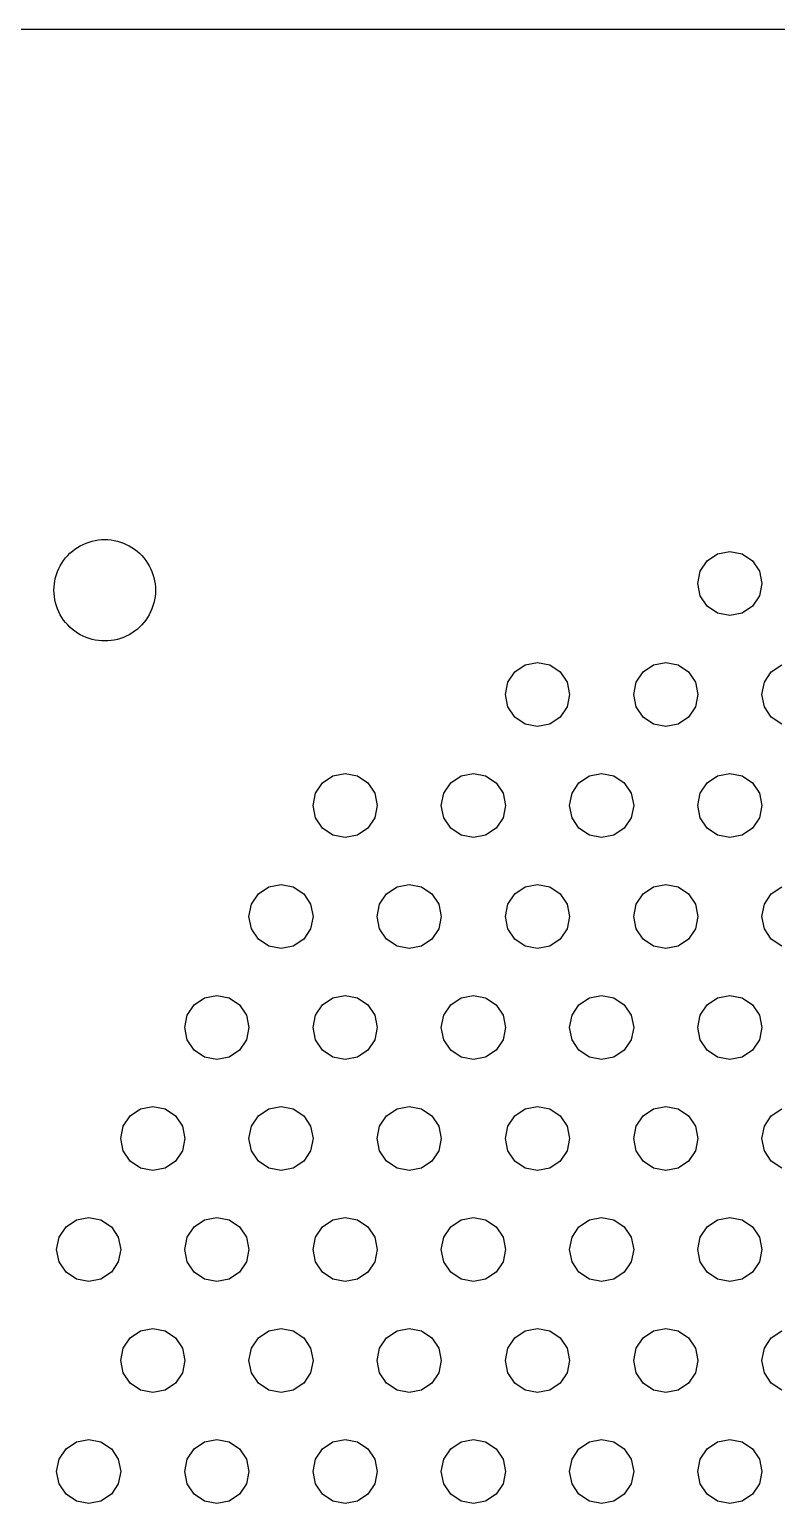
# Model space of a CAD drawing. Extents: x -89 to 272, y -68 to 68.
# Drawn here: x 138 to 173, y -1.5 to 67.5 of the extents above; entities that cross this region are included whole.
import ezdxf

# ---------------------------------------------------------------- set-up
doc = ezdxf.new("R2010")
doc.units = 0
doc.layers.get('0').update_dxf_attribs({"color": 1})

msp = doc.modelspace()

# ---------------------------------------------------------------- linework, layer by layer
at = {"color": 1}
for p, q in [((271.7, 67.5), (93.9, 67.5)), ((140.676, 43.4582), (140.816, 43.5088)), ((140.816, 43.5088), (140.959, 43.5504)), ((140.959, 43.5504), (141.105, 43.5829)), ((141.105, 43.5829), (141.252, 43.6063)), ((141.252, 43.6063), (141.401, 43.6203)), ((141.401, 43.6203), (141.55, 43.625)), ((141.55, 43.625), (141.699, 43.6203)), ((141.699, 43.6203), (141.848, 43.6063)), ((141.848, 43.6063), (141.995, 43.5829)), ((141.995, 43.5829), (142.141, 43.5504)), ((142.141, 43.5504), (142.284, 43.5088)), ((142.284, 43.5088), (142.424, 43.4582)), ((139.72, 42.7639), (139.819, 42.8758)), ((139.819, 42.8758), (139.924, 42.9813)), ((139.924, 42.9813), (140.036, 43.08)), ((140.036, 43.08), (140.154, 43.1714)), ((140.154, 43.1714), (140.277, 43.2553)), ((140.277, 43.2553), (140.406, 43.3312)), ((140.406, 43.3312), (140.539, 43.399)), ((140.539, 43.399), (140.676, 43.4582)), ((142.424, 43.4582), (142.561, 43.399)), ((142.561, 43.399), (142.694, 43.3312)), ((142.694, 43.3312), (142.823, 43.2553)), ((142.823, 43.2553), (142.946, 43.1714)), ((142.946, 43.1714), (143.064, 43.08)), ((143.064, 43.08), (143.176, 42.9813)), ((143.176, 42.9813), (143.281, 42.8758)), ((143.281, 42.8758), (143.38, 42.7639)), ((169.739, 42.6299), (170.226, 42.955)), ((170.226, 42.955), (170.8, 43.0692)), ((170.8, 43.0692), (171.374, 42.955)), ((171.374, 42.955), (171.861, 42.6299)), ((139.291, 41.9839), (139.342, 42.1243)), ((139.342, 42.1243), (139.401, 42.2612)), ((139.401, 42.2612), (139.469, 42.3941)), ((139.469, 42.3941), (139.545, 42.5226)), ((139.545, 42.5226), (139.629, 42.646)), ((139.629, 42.646), (139.72, 42.7639)), ((143.38, 42.7639), (143.471, 42.646)), ((143.471, 42.646), (143.555, 42.5226)), ((143.555, 42.5226), (143.631, 42.3941)), ((143.631, 42.3941), (143.699, 42.2612)), ((143.699, 42.2612), (143.758, 42.1243)), ((143.758, 42.1243), (143.809, 41.9839)), ((169.3, 41.5692), (169.414, 42.1432)), ((169.414, 42.1432), (169.739, 42.6299)), ((171.861, 42.6299), (172.186, 42.1432)), ((172.186, 42.1432), (172.3, 41.5692)), ((139.18, 41.3991), (139.194, 41.5477)), ((139.194, 41.5477), (139.217, 41.695)), ((139.217, 41.695), (139.25, 41.8406)), ((139.25, 41.8406), (139.291, 41.9839)), ((143.809, 41.9839), (143.85, 41.8406)), ((143.85, 41.8406), (143.883, 41.695)), ((143.883, 41.695), (143.906, 41.5477)), ((143.906, 41.5477), (143.92, 41.3991)), ((169.414, 40.9952), (169.3, 41.5692)), ((172.3, 41.5692), (172.186, 40.9952)), ((139.175, 41.25), (139.18, 41.3991)), ((139.18, 41.1009), (139.175, 41.25)), ((139.194, 40.9523), (139.18, 41.1009)), ((139.217, 40.805), (139.194, 40.9523)), ((139.25, 40.6593), (139.217, 40.805)), ((143.883, 40.805), (143.85, 40.6593)), ((143.906, 40.9523), (143.883, 40.805)), ((143.92, 41.1009), (143.906, 40.9523)), ((143.92, 41.3991), (143.925, 41.25)), ((143.925, 41.25), (143.92, 41.1009)), ((169.739, 40.5085), (169.414, 40.9952)), ((172.186, 40.9952), (171.861, 40.5085)), ((139.291, 40.5161), (139.25, 40.6593)), ((139.342, 40.3757), (139.291, 40.5161)), ((139.401, 40.2388), (139.342, 40.3757)), ((139.469, 40.1058), (139.401, 40.2388)), ((139.545, 39.9774), (139.469, 40.1058)), ((143.631, 40.1058), (143.555, 39.9774)), ((143.699, 40.2388), (143.631, 40.1058)), ((143.758, 40.3757), (143.699, 40.2388)), ((143.809, 40.5161), (143.758, 40.3757)), ((143.85, 40.6593), (143.809, 40.5161)), ((170.226, 40.1834), (169.739, 40.5085)), ((170.8, 40.0692), (170.226, 40.1834)), ((171.374, 40.1834), (170.8, 40.0692)), ((171.861, 40.5085), (171.374, 40.1834)), ((139.629, 39.854), (139.545, 39.9774)), ((139.72, 39.7361), (139.629, 39.854)), ((139.819, 39.6242), (139.72, 39.7361)), ((139.924, 39.5187), (139.819, 39.6242)), ((140.036, 39.42), (139.924, 39.5187)), ((140.154, 39.3286), (140.036, 39.42)), ((143.064, 39.42), (142.946, 39.3286)), ((143.176, 39.5187), (143.064, 39.42)), ((143.281, 39.6242), (143.176, 39.5187)), ((143.38, 39.7361), (143.281, 39.6242)), ((143.471, 39.854), (143.38, 39.7361)), ((143.555, 39.9774), (143.471, 39.854)), ((140.277, 39.2447), (140.154, 39.3286)), ((140.406, 39.1688), (140.277, 39.2447)), ((140.539, 39.101), (140.406, 39.1688)), ((140.676, 39.0418), (140.539, 39.101)), ((140.816, 38.9912), (140.676, 39.0418)), ((140.959, 38.9496), (140.816, 38.9912)), ((141.105, 38.9171), (140.959, 38.9496)), ((141.252, 38.8937), (141.105, 38.9171)), ((141.401, 38.8797), (141.252, 38.8937)), ((141.55, 38.875), (141.401, 38.8797)), ((141.699, 38.8797), (141.55, 38.875)), ((141.848, 38.8937), (141.699, 38.8797)), ((141.995, 38.9171), (141.848, 38.8937)), ((142.141, 38.9496), (141.995, 38.9171)), ((142.284, 38.9912), (142.141, 38.9496)), ((142.424, 39.0418), (142.284, 38.9912)), ((142.561, 39.101), (142.424, 39.0418)), ((142.694, 39.1688), (142.561, 39.101)), ((142.823, 39.2447), (142.694, 39.1688)), ((142.946, 39.3286), (142.823, 39.2447)), ((160.414, 36.9471), (160.739, 37.4337)), ((160.739, 37.4337), (161.226, 37.7589)), ((161.226, 37.7589), (161.8, 37.8731)), ((161.8, 37.8731), (162.374, 37.7589)), ((162.374, 37.7589), (162.861, 37.4337)), ((162.861, 37.4337), (163.186, 36.9471)), ((166.414, 36.9471), (166.739, 37.4337)), ((166.739, 37.4337), (167.226, 37.7589)), ((167.226, 37.7589), (167.8, 37.8731)), ((167.8, 37.8731), (168.374, 37.7589)), ((168.374, 37.7589), (168.861, 37.4337)), ((168.861, 37.4337), (169.186, 36.9471)), ((172.414, 36.9471), (172.739, 37.4337)), ((172.739, 37.4337), (173.226, 37.7589)), ((160.3, 36.3731), (160.414, 36.9471)), ((163.186, 36.9471), (163.3, 36.3731)), ((166.3, 36.3731), (166.414, 36.9471)), ((169.186, 36.9471), (169.3, 36.3731)), ((172.3, 36.3731), (172.414, 36.9471)), ((160.414, 35.799), (160.3, 36.3731)), ((163.3, 36.3731), (163.186, 35.799)), ((166.414, 35.799), (166.3, 36.3731)), ((169.3, 36.3731), (169.186, 35.799)), ((172.414, 35.799), (172.3, 36.3731)), ((160.739, 35.3124), (160.414, 35.799)), ((161.226, 34.9872), (160.739, 35.3124)), ((162.861, 35.3124), (162.374, 34.9872)), ((163.186, 35.799), (162.861, 35.3124)), ((166.739, 35.3124), (166.414, 35.799)), ((167.226, 34.9872), (166.739, 35.3124)), ((168.861, 35.3124), (168.374, 34.9872)), ((169.186, 35.799), (168.861, 35.3124)), ((172.739, 35.3124), (172.414, 35.799)), ((173.226, 34.9872), (172.739, 35.3124)), ((161.8, 34.8731), (161.226, 34.9872)), ((162.374, 34.9872), (161.8, 34.8731)), ((167.8, 34.8731), (167.226, 34.9872)), ((168.374, 34.9872), (167.8, 34.8731)), ((151.739, 32.2376), (152.226, 32.5627)), ((152.226, 32.5627), (152.8, 32.6769)), ((152.8, 32.6769), (153.374, 32.5627)), ((153.374, 32.5627), (153.861, 32.2376)), ((157.739, 32.2376), (158.226, 32.5627)), ((158.226, 32.5627), (158.8, 32.6769)), ((158.8, 32.6769), (159.374, 32.5627)), ((159.374, 32.5627), (159.861, 32.2376)), ((163.739, 32.2376), (164.226, 32.5627)), ((164.226, 32.5627), (164.8, 32.6769)), ((164.8, 32.6769), (165.374, 32.5627)), ((165.374, 32.5627), (165.861, 32.2376)), ((169.739, 32.2376), (170.226, 32.5627)), ((170.226, 32.5627), (170.8, 32.6769)), ((170.8, 32.6769), (171.374, 32.5627)), ((171.374, 32.5627), (171.861, 32.2376)), ((151.3, 31.1769), (151.414, 31.7509)), ((151.414, 31.7509), (151.739, 32.2376)), ((153.861, 32.2376), (154.186, 31.7509)), ((154.186, 31.7509), (154.3, 31.1769)), ((157.3, 31.1769), (157.414, 31.7509)), ((157.414, 31.7509), (157.739, 32.2376)), ((159.861, 32.2376), (160.186, 31.7509)), ((160.186, 31.7509), (160.3, 31.1769)), ((163.3, 31.1769), (163.414, 31.7509)), ((163.414, 31.7509), (163.739, 32.2376)), ((165.861, 32.2376), (166.186, 31.7509)), ((166.186, 31.7509), (166.3, 31.1769)), ((169.3, 31.1769), (169.414, 31.7509)), ((169.414, 31.7509), (169.739, 32.2376)), ((171.861, 32.2376), (172.186, 31.7509)), ((172.186, 31.7509), (172.3, 31.1769)), ((151.414, 30.6029), (151.3, 31.1769)), ((154.3, 31.1769), (154.186, 30.6029)), ((157.414, 30.6029), (157.3, 31.1769)), ((160.3, 31.1769), (160.186, 30.6029)), ((163.414, 30.6029), (163.3, 31.1769)), ((166.3, 31.1769), (166.186, 30.6029)), ((169.414, 30.6029), (169.3, 31.1769)), ((172.3, 31.1769), (172.186, 30.6029)), ((151.739, 30.1162), (151.414, 30.6029)), ((154.186, 30.6029), (153.861, 30.1162)), ((157.739, 30.1162), (157.414, 30.6029)), ((160.186, 30.6029), (159.861, 30.1162)), ((163.739, 30.1162), (163.414, 30.6029)), ((166.186, 30.6029), (165.861, 30.1162)), ((169.739, 30.1162), (169.414, 30.6029)), ((172.186, 30.6029), (171.861, 30.1162)), ((152.226, 29.7911), (151.739, 30.1162)), ((152.8, 29.6769), (152.226, 29.7911)), ((153.374, 29.7911), (152.8, 29.6769)), ((153.861, 30.1162), (153.374, 29.7911)), ((158.226, 29.7911), (157.739, 30.1162)), ((158.8, 29.6769), (158.226, 29.7911)), ((159.374, 29.7911), (158.8, 29.6769)), ((159.861, 30.1162), (159.374, 29.7911)), ((164.226, 29.7911), (163.739, 30.1162)), ((164.8, 29.6769), (164.226, 29.7911)), ((165.374, 29.7911), (164.8, 29.6769)), ((165.861, 30.1162), (165.374, 29.7911)), ((170.226, 29.7911), (169.739, 30.1162)), ((170.8, 29.6769), (170.226, 29.7911)), ((171.374, 29.7911), (170.8, 29.6769)), ((171.861, 30.1162), (171.374, 29.7911)), ((148.414, 26.5548), (148.739, 27.0414)), ((148.739, 27.0414), (149.226, 27.3666)), ((149.226, 27.3666), (149.8, 27.4808)), ((149.8, 27.4808), (150.374, 27.3666)), ((150.374, 27.3666), (150.861, 27.0414)), ((150.861, 27.0414), (151.186, 26.5548)), ((154.414, 26.5548), (154.739, 27.0414)), ((154.739, 27.0414), (155.226, 27.3666)), ((155.226, 27.3666), (155.8, 27.4808)), ((155.8, 27.4808), (156.374, 27.3666)), ((156.374, 27.3666), (156.861, 27.0414)), ((156.861, 27.0414), (157.186, 26.5548)), ((160.414, 26.5548), (160.739, 27.0414)), ((160.739, 27.0414), (161.226, 27.3666)), ((161.226, 27.3666), (161.8, 27.4808)), ((161.8, 27.4808), (162.374, 27.3666)), ((162.374, 27.3666), (162.861, 27.0414)), ((162.861, 27.0414), (163.186, 26.5548)), ((166.414, 26.5548), (166.739, 27.0414)), ((166.739, 27.0414), (167.226, 27.3666)), ((167.226, 27.3666), (167.8, 27.4808)), ((167.8, 27.4808), (168.374, 27.3666)), ((168.374, 27.3666), (168.861, 27.0414)), ((168.861, 27.0414), (169.186, 26.5548)), ((172.414, 26.5548), (172.739, 27.0414)), ((172.739, 27.0414), (173.226, 27.3666)), ((148.3, 25.9808), (148.414, 26.5548)), ((151.186, 26.5548), (151.3, 25.9808)), ((154.3, 25.9808), (154.414, 26.5548)), ((157.186, 26.5548), (157.3, 25.9808)), ((160.3, 25.9808), (160.414, 26.5548)), ((163.186, 26.5548), (163.3, 25.9808)), ((166.3, 25.9808), (166.414, 26.5548)), ((169.186, 26.5548), (169.3, 25.9808)), ((172.3, 25.9808), (172.414, 26.5548)), ((148.414, 25.4067), (148.3, 25.9808)), ((151.3, 25.9808), (151.186, 25.4067)), ((154.414, 25.4067), (154.3, 25.9808)), ((157.3, 25.9808), (157.186, 25.4067)), ((160.414, 25.4067), (160.3, 25.9808)), ((163.3, 25.9808), (163.186, 25.4067)), ((166.414, 25.4067), (166.3, 25.9808)), ((169.3, 25.9808), (169.186, 25.4067)), ((172.414, 25.4067), (172.3, 25.9808)), ((148.739, 24.9201), (148.414, 25.4067)), ((149.226, 24.5949), (148.739, 24.9201)), ((150.861, 24.9201), (150.374, 24.5949)), ((151.186, 25.4067), (150.861, 24.9201)), ((154.739, 24.9201), (154.414, 25.4067)), ((155.226, 24.5949), (154.739, 24.9201)), ((156.861, 24.9201), (156.374, 24.5949)), ((157.186, 25.4067), (156.861, 24.9201)), ((160.739, 24.9201), (160.414, 25.4067)), ((161.226, 24.5949), (160.739, 24.9201)), ((162.861, 24.9201), (162.374, 24.5949)), ((163.186, 25.4067), (162.861, 24.9201)), ((166.739, 24.9201), (166.414, 25.4067)), ((167.226, 24.5949), (166.739, 24.9201)), ((168.861, 24.9201), (168.374, 24.5949)), ((169.186, 25.4067), (168.861, 24.9201)), ((172.739, 24.9201), (172.414, 25.4067)), ((173.226, 24.5949), (172.739, 24.9201)), ((149.8, 24.4808), (149.226, 24.5949)), ((150.374, 24.5949), (149.8, 24.4808)), ((155.8, 24.4808), (155.226, 24.5949)), ((156.374, 24.5949), (155.8, 24.4808)), ((161.8, 24.4808), (161.226, 24.5949)), ((162.374, 24.5949), (161.8, 24.4808)), ((167.8, 24.4808), (167.226, 24.5949)), ((168.374, 24.5949), (167.8, 24.4808)), ((145.739, 21.8453), (146.226, 22.1704)), ((146.226, 22.1704), (146.8, 22.2846)), ((146.8, 22.2846), (147.374, 22.1704)), ((147.374, 22.1704), (147.861, 21.8453)), ((151.739, 21.8453), (152.226, 22.1704)), ((152.226, 22.1704), (152.8, 22.2846)), ((152.8, 22.2846), (153.374, 22.1704)), ((153.374, 22.1704), (153.861, 21.8453)), ((157.739, 21.8453), (158.226, 22.1704)), ((158.226, 22.1704), (158.8, 22.2846)), ((158.8, 22.2846), (159.374, 22.1704)), ((159.374, 22.1704), (159.861, 21.8453)), ((163.739, 21.8453), (164.226, 22.1704)), ((164.226, 22.1704), (164.8, 22.2846)), ((164.8, 22.2846), (165.374, 22.1704)), ((165.374, 22.1704), (165.861, 21.8453)), ((169.739, 21.8453), (170.226, 22.1704)), ((170.226, 22.1704), (170.8, 22.2846)), ((170.8, 22.2846), (171.374, 22.1704)), ((171.374, 22.1704), (171.861, 21.8453)), ((145.414, 21.3586), (145.739, 21.8453)), ((147.861, 21.8453), (148.186, 21.3586)), ((151.414, 21.3586), (151.739, 21.8453)), ((153.861, 21.8453), (154.186, 21.3586)), ((157.414, 21.3586), (157.739, 21.8453)), ((159.861, 21.8453), (160.186, 21.3586)), ((163.414, 21.3586), (163.739, 21.8453)), ((165.861, 21.8453), (166.186, 21.3586)), ((169.414, 21.3586), (169.739, 21.8453)), ((171.861, 21.8453), (172.186, 21.3586)), ((145.3, 20.7846), (145.414, 21.3586)), ((145.414, 20.2106), (145.3, 20.7846)), ((148.186, 21.3586), (148.3, 20.7846)), ((148.3, 20.7846), (148.186, 20.2106)), ((151.3, 20.7846), (151.414, 21.3586)), ((151.414, 20.2106), (151.3, 20.7846)), ((154.186, 21.3586), (154.3, 20.7846)), ((154.3, 20.7846), (154.186, 20.2106)), ((157.3, 20.7846), (157.414, 21.3586)), ((157.414, 20.2106), (157.3, 20.7846)), ((160.186, 21.3586), (160.3, 20.7846)), ((160.3, 20.7846), (160.186, 20.2106)), ((163.3, 20.7846), (163.414, 21.3586)), ((163.414, 20.2106), (163.3, 20.7846)), ((166.186, 21.3586), (166.3, 20.7846)), ((166.3, 20.7846), (166.186, 20.2106)), ((169.3, 20.7846), (169.414, 21.3586)), ((169.414, 20.2106), (169.3, 20.7846)), ((172.186, 21.3586), (172.3, 20.7846)), ((172.3, 20.7846), (172.186, 20.2106)), ((145.739, 19.7239), (145.414, 20.2106)), ((148.186, 20.2106), (147.861, 19.7239)), ((151.739, 19.7239), (151.414, 20.2106)), ((154.186, 20.2106), (153.861, 19.7239)), ((157.739, 19.7239), (157.414, 20.2106)), ((160.186, 20.2106), (159.861, 19.7239)), ((163.739, 19.7239), (163.414, 20.2106)), ((166.186, 20.2106), (165.861, 19.7239)), ((169.739, 19.7239), (169.414, 20.2106)), ((172.186, 20.2106), (171.861, 19.7239)), ((146.226, 19.3988), (145.739, 19.7239)), ((146.8, 19.2846), (146.226, 19.3988)), ((147.374, 19.3988), (146.8, 19.2846)), ((147.861, 19.7239), (147.374, 19.3988)), ((152.226, 19.3988), (151.739, 19.7239)), ((152.8, 19.2846), (152.226, 19.3988)), ((153.374, 19.3988), (152.8, 19.2846)), ((153.861, 19.7239), (153.374, 19.3988)), ((158.226, 19.3988), (157.739, 19.7239)), ((158.8, 19.2846), (158.226, 19.3988)), ((159.374, 19.3988), (158.8, 19.2846)), ((159.861, 19.7239), (159.374, 19.3988)), ((164.226, 19.3988), (163.739, 19.7239)), ((164.8, 19.2846), (164.226, 19.3988)), ((165.374, 19.3988), (164.8, 19.2846)), ((165.861, 19.7239), (165.374, 19.3988)), ((170.226, 19.3988), (169.739, 19.7239)), ((170.8, 19.2846), (170.226, 19.3988)), ((171.374, 19.3988), (170.8, 19.2846)), ((171.861, 19.7239), (171.374, 19.3988)), ((142.414, 16.1625), (142.739, 16.6491)), ((142.739, 16.6491), (143.226, 16.9743)), ((143.226, 16.9743), (143.8, 17.0885)), ((143.8, 17.0885), (144.374, 16.9743)), ((144.374, 16.9743), (144.861, 16.6491)), ((144.861, 16.6491), (145.186, 16.1625)), ((148.414, 16.1625), (148.739, 16.6491)), ((148.739, 16.6491), (149.226, 16.9743)), ((149.226, 16.9743), (149.8, 17.0885)), ((149.8, 17.0885), (150.374, 16.9743)), ((150.374, 16.9743), (150.861, 16.6491)), ((150.861, 16.6491), (151.186, 16.1625)), ((154.414, 16.1625), (154.739, 16.6491)), ((154.739, 16.6491), (155.226, 16.9743)), ((155.226, 16.9743), (155.8, 17.0885)), ((155.8, 17.0885), (156.374, 16.9743)), ((156.374, 16.9743), (156.861, 16.6491)), ((156.861, 16.6491), (157.186, 16.1625)), ((160.414, 16.1625), (160.739, 16.6491)), ((160.739, 16.6491), (161.226, 16.9743)), ((161.226, 16.9743), (161.8, 17.0885)), ((161.8, 17.0885), (162.374, 16.9743)), ((162.374, 16.9743), (162.861, 16.6491)), ((162.861, 16.6491), (163.186, 16.1625)), ((166.414, 16.1625), (166.739, 16.6491)), ((166.739, 16.6491), (167.226, 16.9743)), ((167.226, 16.9743), (167.8, 17.0885)), ((167.8, 17.0885), (168.374, 16.9743)), ((168.374, 16.9743), (168.861, 16.6491)), ((168.861, 16.6491), (169.186, 16.1625)), ((172.414, 16.1625), (172.739, 16.6491)), ((172.739, 16.6491), (173.226, 16.9743)), ((142.3, 15.5885), (142.414, 16.1625)), ((145.186, 16.1625), (145.3, 15.5885)), ((148.3, 15.5885), (148.414, 16.1625)), ((151.186, 16.1625), (151.3, 15.5885)), ((154.3, 15.5885), (154.414, 16.1625)), ((157.186, 16.1625), (157.3, 15.5885)), ((160.3, 15.5885), (160.414, 16.1625)), ((163.186, 16.1625), (163.3, 15.5885)), ((166.3, 15.5885), (166.414, 16.1625)), ((169.186, 16.1625), (169.3, 15.5885)), ((172.3, 15.5885), (172.414, 16.1625)), ((142.414, 15.0144), (142.3, 15.5885)), ((145.3, 15.5885), (145.186, 15.0144)), ((148.414, 15.0144), (148.3, 15.5885)), ((151.3, 15.5885), (151.186, 15.0144)), ((154.414, 15.0144), (154.3, 15.5885)), ((157.3, 15.5885), (157.186, 15.0144)), ((160.414, 15.0144), (160.3, 15.5885)), ((163.3, 15.5885), (163.186, 15.0144)), ((166.414, 15.0144), (166.3, 15.5885)), ((169.3, 15.5885), (169.186, 15.0144)), ((172.414, 15.0144), (172.3, 15.5885)), ((142.739, 14.5278), (142.414, 15.0144)), ((143.226, 14.2026), (142.739, 14.5278)), ((144.861, 14.5278), (144.374, 14.2026)), ((145.186, 15.0144), (144.861, 14.5278)), ((148.739, 14.5278), (148.414, 15.0144)), ((149.226, 14.2026), (148.739, 14.5278)), ((150.861, 14.5278), (150.374, 14.2026)), ((151.186, 15.0144), (150.861, 14.5278)), ((154.739, 14.5278), (154.414, 15.0144)), ((155.226, 14.2026), (154.739, 14.5278)), ((156.861, 14.5278), (156.374, 14.2026)), ((157.186, 15.0144), (156.861, 14.5278)), ((160.739, 14.5278), (160.414, 15.0144)), ((161.226, 14.2026), (160.739, 14.5278)), ((162.861, 14.5278), (162.374, 14.2026)), ((163.186, 15.0144), (162.861, 14.5278)), ((166.739, 14.5278), (166.414, 15.0144)), ((167.226, 14.2026), (166.739, 14.5278)), ((168.861, 14.5278), (168.374, 14.2026)), ((169.186, 15.0144), (168.861, 14.5278)), ((172.739, 14.5278), (172.414, 15.0144)), ((173.226, 14.2026), (172.739, 14.5278)), ((143.8, 14.0885), (143.226, 14.2026)), ((144.374, 14.2026), (143.8, 14.0885)), ((149.8, 14.0885), (149.226, 14.2026)), ((150.374, 14.2026), (149.8, 14.0885)), ((155.8, 14.0885), (155.226, 14.2026)), ((156.374, 14.2026), (155.8, 14.0885)), ((161.8, 14.0885), (161.226, 14.2026)), ((162.374, 14.2026), (161.8, 14.0885)), ((167.8, 14.0885), (167.226, 14.2026)), ((168.374, 14.2026), (167.8, 14.0885)), ((139.739, 11.453), (140.226, 11.7781)), ((140.226, 11.7781), (140.8, 11.8923)), ((140.8, 11.8923), (141.374, 11.7781)), ((141.374, 11.7781), (141.861, 11.453)), ((145.739, 11.453), (146.226, 11.7781)), ((146.226, 11.7781), (146.8, 11.8923)), ((146.8, 11.8923), (147.374, 11.7781)), ((147.374, 11.7781), (147.861, 11.453)), ((151.739, 11.453), (152.226, 11.7781)), ((152.226, 11.7781), (152.8, 11.8923)), ((152.8, 11.8923), (153.374, 11.7781)), ((153.374, 11.7781), (153.861, 11.453)), ((157.739, 11.453), (158.226, 11.7781)), ((158.226, 11.7781), (158.8, 11.8923)), ((158.8, 11.8923), (159.374, 11.7781)), ((159.374, 11.7781), (159.861, 11.453)), ((163.739, 11.453), (164.226, 11.7781)), ((164.226, 11.7781), (164.8, 11.8923)), ((164.8, 11.8923), (165.374, 11.7781)), ((165.374, 11.7781), (165.861, 11.453)), ((169.739, 11.453), (170.226, 11.7781)), ((170.226, 11.7781), (170.8, 11.8923)), ((170.8, 11.8923), (171.374, 11.7781)), ((171.374, 11.7781), (171.861, 11.453)), ((139.414, 10.9663), (139.739, 11.453)), ((141.861, 11.453), (142.186, 10.9663)), ((145.414, 10.9663), (145.739, 11.453)), ((147.861, 11.453), (148.186, 10.9663)), ((151.414, 10.9663), (151.739, 11.453)), ((153.861, 11.453), (154.186, 10.9663)), ((157.414, 10.9663), (157.739, 11.453)), ((159.861, 11.453), (160.186, 10.9663)), ((163.414, 10.9663), (163.739, 11.453)), ((165.861, 11.453), (166.186, 10.9663)), ((169.414, 10.9663), (169.739, 11.453)), ((171.861, 11.453), (172.186, 10.9663)), ((139.3, 10.3923), (139.414, 10.9663)), ((139.414, 9.81827), (139.3, 10.3923)), ((142.186, 10.9663), (142.3, 10.3923)), ((142.3, 10.3923), (142.186, 9.81827)), ((145.3, 10.3923), (145.414, 10.9663)), ((145.414, 9.81827), (145.3, 10.3923)), ((148.186, 10.9663), (148.3, 10.3923)), ((148.3, 10.3923), (148.186, 9.81827)), ((151.3, 10.3923), (151.414, 10.9663)), ((151.414, 9.81827), (151.3, 10.3923)), ((154.186, 10.9663), (154.3, 10.3923)), ((154.3, 10.3923), (154.186, 9.81827)), ((157.3, 10.3923), (157.414, 10.9663)), ((157.414, 9.81827), (157.3, 10.3923)), ((160.186, 10.9663), (160.3, 10.3923)), ((160.3, 10.3923), (160.186, 9.81827)), ((163.3, 10.3923), (163.414, 10.9663)), ((163.414, 9.81827), (163.3, 10.3923)), ((166.186, 10.9663), (166.3, 10.3923)), ((166.3, 10.3923), (166.186, 9.81827)), ((169.3, 10.3923), (169.414, 10.9663)), ((169.414, 9.81827), (169.3, 10.3923)), ((172.186, 10.9663), (172.3, 10.3923)), ((172.3, 10.3923), (172.186, 9.81827)), ((139.739, 9.33163), (139.414, 9.81827)), ((142.186, 9.81827), (141.861, 9.33163)), ((145.739, 9.33163), (145.414, 9.81827)), ((148.186, 9.81827), (147.861, 9.33163)), ((151.739, 9.33163), (151.414, 9.81827)), ((154.186, 9.81827), (153.861, 9.33163)), ((157.739, 9.33163), (157.414, 9.81827)), ((160.186, 9.81827), (159.861, 9.33163)), ((163.739, 9.33163), (163.414, 9.81827)), ((166.186, 9.81827), (165.861, 9.33163)), ((169.739, 9.33163), (169.414, 9.81827)), ((172.186, 9.81827), (171.861, 9.33163)), ((140.226, 9.00648), (139.739, 9.33163)), ((140.8, 8.8923), (140.226, 9.00648)), ((141.374, 9.00648), (140.8, 8.8923)), ((141.861, 9.33163), (141.374, 9.00648)), ((146.226, 9.00648), (145.739, 9.33163)), ((146.8, 8.8923), (146.226, 9.00648)), ((147.374, 9.00648), (146.8, 8.8923)), ((147.861, 9.33163), (147.374, 9.00648)), ((152.226, 9.00648), (151.739, 9.33163)), ((152.8, 8.8923), (152.226, 9.00648)), ((153.374, 9.00648), (152.8, 8.8923)), ((153.861, 9.33163), (153.374, 9.00648)), ((158.226, 9.00648), (157.739, 9.33163)), ((158.8, 8.8923), (158.226, 9.00648)), ((159.374, 9.00648), (158.8, 8.8923)), ((159.861, 9.33163), (159.374, 9.00648)), ((164.226, 9.00648), (163.739, 9.33163)), ((164.8, 8.8923), (164.226, 9.00648)), ((165.374, 9.00648), (164.8, 8.8923)), ((165.861, 9.33163), (165.374, 9.00648)), ((170.226, 9.00648), (169.739, 9.33163)), ((170.8, 8.8923), (170.226, 9.00648)), ((171.374, 9.00648), (170.8, 8.8923)), ((171.861, 9.33163), (171.374, 9.00648)), ((142.414, 5.77017), (142.739, 6.25681)), ((142.739, 6.25681), (143.226, 6.58197)), ((143.226, 6.58197), (143.8, 6.69615)), ((143.8, 6.69615), (144.374, 6.58197)), ((144.374, 6.58197), (144.861, 6.25681)), ((144.861, 6.25681), (145.186, 5.77017)), ((148.414, 5.77017), (148.739, 6.25681)), ((148.739, 6.25681), (149.226, 6.58197)), ((149.226, 6.58197), (149.8, 6.69615)), ((149.8, 6.69615), (150.374, 6.58197)), ((150.374, 6.58197), (150.861, 6.25681)), ((150.861, 6.25681), (151.186, 5.77017)), ((154.414, 5.77017), (154.739, 6.25681)), ((154.739, 6.25681), (155.226, 6.58197)), ((155.226, 6.58197), (155.8, 6.69615)), ((155.8, 6.69615), (156.374, 6.58197)), ((156.374, 6.58197), (156.861, 6.25681)), ((156.861, 6.25681), (157.186, 5.77017)), ((160.414, 5.77017), (160.739, 6.25681)), ((160.739, 6.25681), (161.226, 6.58197)), ((161.226, 6.58197), (161.8, 6.69615)), ((161.8, 6.69615), (162.374, 6.58197)), ((162.374, 6.58197), (162.861, 6.25681)), ((162.861, 6.25681), (163.186, 5.77017)), ((166.414, 5.77017), (166.739, 6.25681)), ((166.739, 6.25681), (167.226, 6.58197)), ((167.226, 6.58197), (167.8, 6.69615)), ((167.8, 6.69615), (168.374, 6.58197)), ((168.374, 6.58197), (168.861, 6.25681)), ((168.861, 6.25681), (169.186, 5.77017)), ((172.414, 5.77017), (172.739, 6.25681)), ((172.739, 6.25681), (173.226, 6.58197)), ((142.3, 5.19615), (142.414, 5.77017)), ((145.186, 5.77017), (145.3, 5.19615)), ((148.3, 5.19615), (148.414, 5.77017)), ((151.186, 5.77017), (151.3, 5.19615)), ((154.3, 5.19615), (154.414, 5.77017)), ((157.186, 5.77017), (157.3, 5.19615)), ((160.3, 5.19615), (160.414, 5.77017)), ((163.186, 5.77017), (163.3, 5.19615)), ((166.3, 5.19615), (166.414, 5.77017)), ((169.186, 5.77017), (169.3, 5.19615)), ((172.3, 5.19615), (172.414, 5.77017)), ((142.414, 4.62212), (142.3, 5.19615)), ((145.3, 5.19615), (145.186, 4.62212)), ((148.414, 4.62212), (148.3, 5.19615)), ((151.3, 5.19615), (151.186, 4.62212)), ((154.414, 4.62212), (154.3, 5.19615)), ((157.3, 5.19615), (157.186, 4.62212)), ((160.414, 4.62212), (160.3, 5.19615)), ((163.3, 5.19615), (163.186, 4.62212)), ((166.414, 4.62212), (166.3, 5.19615)), ((169.3, 5.19615), (169.186, 4.62212)), ((172.414, 4.62212), (172.3, 5.19615)), ((142.739, 4.13548), (142.414, 4.62212)), ((145.186, 4.62212), (144.861, 4.13548)), ((148.739, 4.13548), (148.414, 4.62212)), ((151.186, 4.62212), (150.861, 4.13548)), ((154.739, 4.13548), (154.414, 4.62212)), ((157.186, 4.62212), (156.861, 4.13548)), ((160.739, 4.13548), (160.414, 4.62212)), ((163.186, 4.62212), (162.861, 4.13548)), ((166.739, 4.13548), (166.414, 4.62212)), ((169.186, 4.62212), (168.861, 4.13548)), ((172.739, 4.13548), (172.414, 4.62212)), ((143.226, 3.81032), (142.739, 4.13548)), ((143.8, 3.69615), (143.226, 3.81032)), ((144.374, 3.81032), (143.8, 3.69615)), ((144.861, 4.13548), (144.374, 3.81032)), ((149.226, 3.81032), (148.739, 4.13548)), ((149.8, 3.69615), (149.226, 3.81032)), ((150.374, 3.81032), (149.8, 3.69615)), ((150.861, 4.13548), (150.374, 3.81032)), ((155.226, 3.81032), (154.739, 4.13548)), ((155.8, 3.69615), (155.226, 3.81032)), ((156.374, 3.81032), (155.8, 3.69615)), ((156.861, 4.13548), (156.374, 3.81032)), ((161.226, 3.81032), (160.739, 4.13548)), ((161.8, 3.69615), (161.226, 3.81032)), ((162.374, 3.81032), (161.8, 3.69615)), ((162.861, 4.13548), (162.374, 3.81032)), ((167.226, 3.81032), (166.739, 4.13548)), ((167.8, 3.69615), (167.226, 3.81032)), ((168.374, 3.81032), (167.8, 3.69615)), ((168.861, 4.13548), (168.374, 3.81032)), ((173.226, 3.81032), (172.739, 4.13548)), ((139.739, 1.06065), (140.226, 1.38582)), ((140.226, 1.38582), (140.8, 1.5)), ((140.8, 1.5), (141.374, 1.38582)), ((141.374, 1.38582), (141.861, 1.06065)), ((145.739, 1.06065), (146.226, 1.38582)), ((146.226, 1.38582), (146.8, 1.5)), ((146.8, 1.5), (147.374, 1.38582)), ((147.374, 1.38582), (147.861, 1.06065)), ((151.739, 1.06065), (152.226, 1.38582)), ((152.226, 1.38582), (152.8, 1.5)), ((152.8, 1.5), (153.374, 1.38582)), ((153.374, 1.38582), (153.861, 1.06065)), ((157.739, 1.06065), (158.226, 1.38582)), ((158.226, 1.38582), (158.8, 1.5)), ((158.8, 1.5), (159.374, 1.38582)), ((159.374, 1.38582), (159.861, 1.06065)), ((163.739, 1.06065), (164.226, 1.38582)), ((164.226, 1.38582), (164.8, 1.5)), ((164.8, 1.5), (165.374, 1.38582)), ((165.374, 1.38582), (165.861, 1.06065)), ((169.739, 1.06065), (170.226, 1.38582)), ((170.226, 1.38582), (170.8, 1.5)), ((170.8, 1.5), (171.374, 1.38582)), ((171.374, 1.38582), (171.861, 1.06065)), ((139.414, 0.57402), (139.739, 1.06065)), ((141.861, 1.06065), (142.186, 0.57402)), ((145.414, 0.57402), (145.739, 1.06065)), ((147.861, 1.06065), (148.186, 0.57402)), ((151.414, 0.57402), (151.739, 1.06065)), ((153.861, 1.06065), (154.186, 0.57402)), ((157.414, 0.57402), (157.739, 1.06065)), ((159.861, 1.06065), (160.186, 0.57402)), ((163.414, 0.57402), (163.739, 1.06065)), ((165.861, 1.06065), (166.186, 0.57402)), ((169.414, 0.57402), (169.739, 1.06065)), ((171.861, 1.06065), (172.186, 0.57402)), ((139.3, 0), (139.414, 0.57402)), ((139.414, -0.57402), (139.3, 0)), ((142.186, 0.57402), (142.3, 0)), ((142.3, 0), (142.186, -0.57402)), ((145.3, 0), (145.414, 0.57402)), ((145.414, -0.57402), (145.3, 0)), ((148.186, 0.57402), (148.3, 0)), ((148.3, 0), (148.186, -0.57402)), ((151.3, 0), (151.414, 0.57402)), ((151.414, -0.57402), (151.3, 0)), ((154.186, 0.57402), (154.3, 0)), ((154.3, 0), (154.186, -0.57402)), ((157.3, 0), (157.414, 0.57402)), ((157.414, -0.57402), (157.3, 0)), ((160.186, 0.57402), (160.3, 0)), ((160.3, 0), (160.186, -0.57402)), ((163.3, 0), (163.414, 0.57402)), ((163.414, -0.57402), (163.3, 0)), ((166.186, 0.57402), (166.3, 0)), ((166.3, 0), (166.186, -0.57402)), ((169.3, 0), (169.414, 0.57402)), ((169.414, -0.57402), (169.3, 0)), ((172.186, 0.57402), (172.3, 0)), ((172.3, 0), (172.186, -0.57402)), ((139.739, -1.06065), (139.414, -0.57402)), ((142.186, -0.57402), (141.861, -1.06065)), ((145.739, -1.06065), (145.414, -0.57402)), ((148.186, -0.57402), (147.861, -1.06065)), ((151.739, -1.06065), (151.414, -0.57402)), ((154.186, -0.57402), (153.861, -1.06065)), ((157.739, -1.06065), (157.414, -0.57402)), ((160.186, -0.57402), (159.861, -1.06065)), ((163.739, -1.06065), (163.414, -0.57402)), ((166.186, -0.57402), (165.861, -1.06065)), ((169.739, -1.06065), (169.414, -0.57402)), ((172.186, -0.57402), (171.861, -1.06065)), ((140.226, -1.38582), (139.739, -1.06065)), ((141.861, -1.06065), (141.374, -1.38582)), ((146.226, -1.38582), (145.739, -1.06065)), ((147.861, -1.06065), (147.374, -1.38582)), ((152.226, -1.38582), (151.739, -1.06065)), ((153.861, -1.06065), (153.374, -1.38582)), ((158.226, -1.38582), (157.739, -1.06065)), ((159.861, -1.06065), (159.374, -1.38582)), ((164.226, -1.38582), (163.739, -1.06065)), ((165.861, -1.06065), (165.374, -1.38582)), ((170.226, -1.38582), (169.739, -1.06065)), ((171.861, -1.06065), (171.374, -1.38582)), ((140.8, -1.5), (140.226, -1.38582)), ((141.374, -1.38582), (140.8, -1.5)), ((146.8, -1.5), (146.226, -1.38582)), ((147.374, -1.38582), (146.8, -1.5)), ((152.8, -1.5), (152.226, -1.38582)), ((153.374, -1.38582), (152.8, -1.5)), ((158.8, -1.5), (158.226, -1.38582)), ((159.374, -1.38582), (158.8, -1.5)), ((164.8, -1.5), (164.226, -1.38582)), ((165.374, -1.38582), (164.8, -1.5)), ((170.8, -1.5), (170.226, -1.38582)), ((171.374, -1.38582), (170.8, -1.5))]:
    msp.add_line(p, q, dxfattribs=at)

doc.saveas('drawing.dxf')
